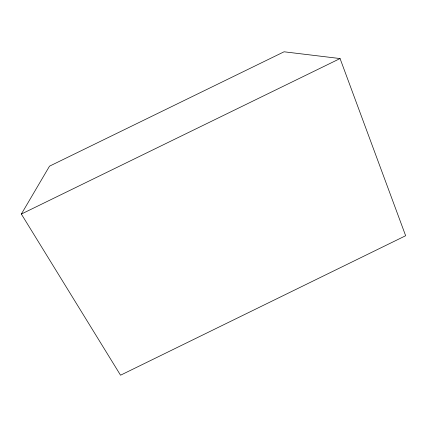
<?xml version="1.0" encoding="UTF-8"?>
<svg xmlns="http://www.w3.org/2000/svg" width="427" height="427" viewBox="0 0 427 427"><rect width="100%" height="100%" fill="white"/><g stroke="black" fill="none" stroke-linecap="round" stroke-linejoin="round"><path stroke-width="0.64" d="M21.35 214.055L49.511 166.172L284.067 51.79L340.068 58.558L405.65 235.731L120.547 375.21L21.35 214.055L340.068 58.558"/></g></svg>
